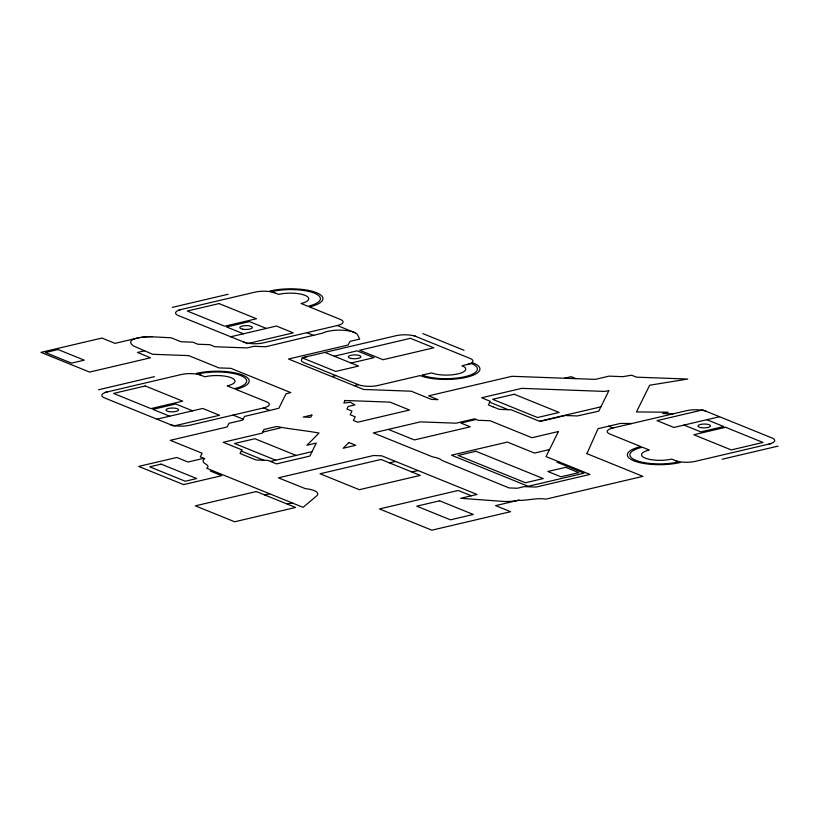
<?xml version="1.0" encoding="UTF-8"?>
<svg xmlns="http://www.w3.org/2000/svg" width="819" height="819" viewBox="0 0 819 819"><rect width="100%" height="100%" fill="white"/><g stroke="black" fill="none" stroke-linecap="round" stroke-linejoin="round"><path stroke-width="1.23" d="M587.315 452.927L586.824 453.624L642.915 476.361L545.935 499.129C536.517 497.573 527.549 500.757 518.243 500.317A18.929 5.784 -0.6 0 1 502.313 501.351L460.677 498.3L477.027 494.461L381.746 455.835L373.433 455.528L278.419 477.835L305.313 488.636A18.929 5.784 -0.6 0 1 316.574 495.956L303.071 507.34L206.797 468.314C211.916 464.301 198.556 463.523 204.74 458.701L200.307 456.9L202.109 453.235L170.27 440.335L227.191 426.965L229.003 423.31L242.711 420.086L244.523 416.431L278.859 408.282L286.026 393.755L290.806 392.629L230.907 368.335L218.99 367.905L188.677 355.61L152.6 354.279L133.497 345.976C122.205 337.694 148.178 336.271 152.774 336.834L171.181 337.786L180.979 341.758L192.895 342.199L197.942 344.246L209.859 344.686L214.906 346.734L247.041 347.921L253.9 346.304L265.806 346.744L322.727 333.098A18.929 5.784 -0.6 0 1 342.68 330.221A18.929 5.784 -0.6 0 1 357.657 334.92L359.654 339.086L349.969 341.359L348.167 345.024L288.523 359.019L363.585 389.455L411.23 391.206L431.439 399.406L438.052 399.652L428.665 395.843L511.926 376.3L595.29 379.371L609.008 376.146L622.737 376.658L631.623 375.215L636.424 377.16L687.735 379.043L649.662 385.227L636.476 411.957L668.212 412.203L662.663 413.503L672.972 413.892M587.162 453.163L598.034 428.675L620.392 423.433L631.951 423.515M519.092 500.112L495.628 505.63L510.595 511.701L431.869 530.18L379.473 508.937L458.2 490.458L471.365 495.792M172.256 307.371L228.132 294.256M178.808 310.032L254.996 292.137A14.199 4.341 -0.6 0 1 274.846 292.874M144.574 350.798L137.459 352.467L150.553 357.78L89.599 372.082L40.95 352.365L101.904 338.052L114.998 343.366L138.104 337.94M230.733 336.773L276.443 326.044L293.284 332.862L247.573 343.601L178.337 315.53A14.199 4.341 -0.6 0 1 181.347 309.428M355.19 332.811L337.326 325.522L263.677 342.813A14.199 4.341 -0.6 0 1 243.827 342.086M98.505 389.772L154.371 376.658M105.047 392.434L181.245 374.539A14.199 4.341 -0.6 0 1 201.085 375.276M334.254 356.204L357.115 350.839L373.955 357.668L351.095 363.032M331.767 376.556L335.923 375.583M156.982 419.174L202.692 408.446L219.533 415.274L173.823 426.003L104.586 397.932A14.199 4.341 -0.6 0 1 107.596 391.83M354.228 385.657L358.374 384.684A14.199 4.341 -0.6 0 0 378.224 385.411L420.127 375.573A33.129 10.125 -0.6 0 0 466.441 377.283A33.129 10.125 -0.6 0 0 473.464 363.052L462.039 365.735A18.929 5.784 -0.6 0 1 458.026 373.863A18.929 5.784 -0.6 0 1 431.562 372.891L422.164 375.102A30.6 9.357 -0.6 0 0 464.946 376.679A30.6 9.357 -0.6 0 0 471.427 363.534M269.523 410.339L263.575 407.923L189.926 425.215A14.199 4.341 -0.6 0 1 170.076 424.488M262.776 432.084L280.589 427.897M203.788 458.312L188.001 462.018L176.771 457.463L138.677 466.41L183.589 484.613L221.683 475.675L210.452 471.12L212.53 470.638M564.547 378.235L571.15 376.679L576.023 378.654M270.434 461.435L312.019 451.668M476.105 419.461L460.892 423.034L470.249 426.832L414.373 439.946L388.339 429.391M539.475 421.253L600.9 406.838M389.414 462.868L395.546 461.435M264.721 494.942L269.646 493.785M411.875 471.979L418.007 470.536M287.172 504.043L292.096 502.897M608.599 426.197L612.981 427.968L686.629 410.677A14.199 4.341 -0.6 0 1 706.48 411.414M549.508 449.549L534.5 453.071L507.37 442.076L451.504 455.19L528.224 486.291L584.09 473.177L556.961 462.182L558.763 461.752M719.573 416.728L673.863 427.457L657.022 420.628L702.733 409.899L771.969 437.97A14.199 4.341 -0.6 0 1 768.959 444.062M771.498 443.468L695.311 461.353A14.199 4.341 -0.6 0 1 675.46 460.626M722.174 459.234L778.05 446.12M138.995 337.756L139.67 337.623M140.612 337.459L141.329 337.346M142.301 337.213L143.049 337.121M144.072 337.018L144.84 336.957M145.884 336.885L146.662 336.834M147.717 336.793L148.515 336.773M149.58 336.763L150.368 336.773M151.423 336.793L152.211 336.814M706.879 419.707L723.72 426.535L700.859 431.9L684.019 425.071M422.87 333.599L464.035 350.297M413.984 335.688L470.116 358.446A14.199 4.341 -0.6 0 1 467.117 364.547M489.721 402.201L508.179 409.674M306.849 332.678L313.779 335.483M266.288 328.419L249.447 321.601L226.587 326.965L243.427 333.794M324.897 352.416L358.579 366.062L335.718 371.437L302.037 357.78L396.007 335.718A14.199 4.341 -0.6 0 1 415.857 336.445M358.374 384.684L304.115 362.684A14.199 4.341 -0.6 0 1 307.125 356.582M233.098 415.079L243.171 419.164M192.537 410.821L175.696 404.002L152.836 409.367L169.676 416.195M296.058 455.415L254.883 438.728L234.572 443.499L275.737 460.186M241.277 451.095L263.933 460.278M197.911 373.986A30.6 9.357 -0.6 0 1 240.694 375.563A30.6 9.357 -0.6 0 1 234.214 388.708L227.283 385.892A18.929 5.784 -0.6 0 0 231.296 377.764A18.929 5.784 -0.6 0 0 204.832 376.791L196.406 373.382A33.129 10.125 -0.6 0 1 242.721 375.082A33.129 10.125 -0.6 0 1 235.708 389.312L266.584 401.832A14.199 4.341 -0.6 0 1 263.575 407.923M678.644 461.906A30.6 9.357 -0.6 0 1 635.861 460.339A30.6 9.357 -0.6 0 1 642.342 447.194L649.262 450A18.929 5.784 -0.6 0 0 645.259 458.128A18.929 5.784 -0.6 0 0 671.723 459.101L680.139 462.52A33.129 10.125 -0.6 0 1 633.824 460.81A33.129 10.125 -0.6 0 1 640.847 446.59L609.971 434.07A14.199 4.341 -0.6 0 1 612.981 427.968M271.662 291.584A30.6 9.357 -0.6 0 1 314.445 293.161A30.6 9.357 -0.6 0 1 307.964 306.306L301.044 303.491A18.929 5.784 -0.6 0 0 305.047 295.362A18.929 5.784 -0.6 0 0 278.583 294.39L270.168 290.98A33.129 10.125 -0.6 0 1 316.482 292.68A33.129 10.125 -0.6 0 1 309.459 306.91L340.335 319.43A14.199 4.341 -0.6 0 1 337.326 325.522M492.905 406.767L499.283 409.346L511.189 409.787L539.977 421.457L565.335 415.509L577.252 415.95L598.771 411.158L608.937 390.54L605.128 391.431L521.764 388.36L481.603 397.788L490.182 401.269L488.37 404.924L492.905 406.767M241.881 449.856L240.08 453.511L256.04 459.981L267.946 460.421L276.535 463.902L309.838 456.081L316.257 443.079L306.89 445.27L319.062 433.046C305.057 430.466 290.755 429.33 276.812 426.464L264.076 429.453L262.275 433.108L223.198 442.28L241.881 449.856M311.885 415.059L310.78 417.311L303.214 417.025L311.885 415.059M345.065 400.481L343.816 402.999L350.235 402.242L354.903 404.893L348.167 406.48L346.908 409.029L351.955 411.077L350.153 414.731L355.211 416.789L353.398 420.444L357.729 422.194L409.541 410.032L390.049 402.139L345.065 400.481M558.404 431.511L546.038 456.592L589.977 474.416L536.107 487.059L524.191 486.619L517.342 488.237L509.019 487.929L441.707 460.309A18.929 5.784 -0.6 0 0 432.719 456.92L373.331 432.913L420.352 421.877L456.081 423.188L474.59 418.847L478.112 420.28L490.018 420.72L531.961 437.725L558.404 431.511M348.874 442.506L343.141 448.269L355.763 445.301L348.874 442.506M219.042 303.573L187.295 311.025L224.713 326.208L256.46 318.755L219.042 303.573M58.057 349.539L45.362 352.528L71.56 363.145L84.255 360.165L58.057 349.539M145.28 385.974L113.544 393.427L150.962 408.609L182.709 401.156L145.28 385.974M410.442 338.319L359.654 350.245L383.036 359.725L433.835 347.799L410.442 338.319M161.138 464.127L149.703 466.82L185.258 481.234L196.683 478.542L161.138 464.127M514.209 394.246L492.628 399.314L537.54 417.516L559.121 412.448L514.209 394.246M380.999 459.459L320.045 473.761L359.346 489.701L420.29 475.389L380.999 459.459M256.296 491.533L195.342 505.835L234.643 521.775L295.598 507.463L256.296 491.533M475.89 451.259L458.118 455.436L525.481 482.749L543.263 478.572L475.89 451.259M725.593 427.293L693.847 434.746L731.265 449.918L763.011 442.465L725.593 427.293M565.642 467.332L547.87 471.498L560.964 476.812L578.746 472.635L565.642 467.332M439.629 500.808L416.769 506.173L450.45 519.83L473.31 514.465L439.629 500.808M168.878 411.588A6.306 1.925 -0.6 0 0 178.614 409.981A6.306 1.925 -0.6 0 0 169.441 408.251A6.306 1.925 -0.6 0 0 168.878 411.588M700.808 427.6A6.306 1.925 -0.6 0 0 710.544 425.993A6.306 1.925 -0.6 0 0 701.381 424.262A6.306 1.925 -0.6 0 0 700.808 427.6M242.629 329.187A6.306 1.925 -0.6 0 0 252.365 327.58A6.306 1.925 -0.6 0 0 243.202 325.849A6.306 1.925 -0.6 0 0 242.629 329.187M351.177 358.466A6.306 1.925 -0.6 0 0 360.913 356.859A6.306 1.925 -0.6 0 0 351.75 355.129A6.306 1.925 -0.6 0 0 351.177 358.466"/></g></svg>
